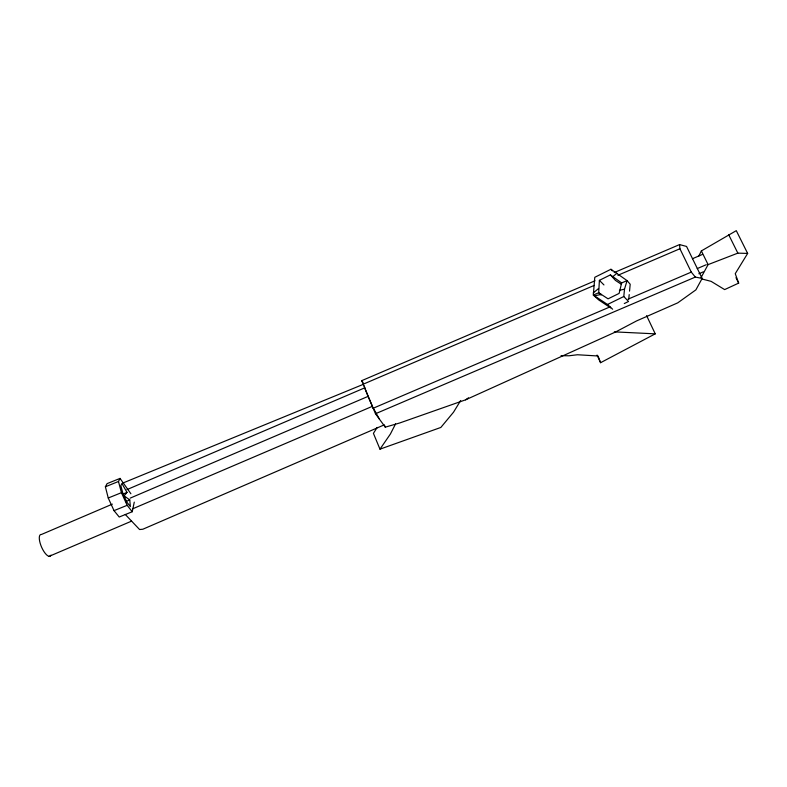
<?xml version="1.0" encoding="UTF-8"?>
<svg xmlns="http://www.w3.org/2000/svg" width="787" height="787" viewBox="0 0 787 787"><rect width="100%" height="100%" fill="white"/><g stroke="black" fill="none" stroke-linecap="round" stroke-linejoin="round"><path stroke-width="1.18" d="M610.623 307.874L598.543 299.798L593.309 295.056L594.785 277.299L610.938 269.262L627.062 280.615L630.2 284.255L629.531 291.141M601.14 295.036L598.71 292.744L599.389 280.349L610.387 274.889L621.651 282.927L627.062 280.615L624.504 289.173L623.796 296.512L628.528 301.48L624.288 303.546M621.651 282.927L619.113 293.413L608.056 298.834L598.71 292.744L593.309 295.056L607.505 304.48L612.63 309.222M628.744 299.188L629.197 294.594M130.888 493.764L120.047 478.407L107.101 483.621L105.379 486.769L108.242 498.004L114.017 510.635L119.211 517.02L132.226 511.737L134.272 502.136M698.767 256.1L701.374 250.915L736.288 230.66L747.65 253.434L735.245 273.679L738.668 283.113L724.64 289.596L711.123 281.362L701.679 278.913M105.379 486.769L118.483 481.487L120.047 478.407M395.586 423.868L390.391 434.031L379.973 449.161L373.422 433.352L377.199 427.41M701.079 277.536L708.093 264.619L737.842 253.139L747.65 253.434M614.185 272.577L679.555 244.59L686.549 246.439L702.152 278.421L695.885 289.872L677.755 302.847L636.604 320.909L615.631 331.957L465.589 399.826L399.796 422.953L385.286 427.164L375.488 413.746L361.725 380.662L595.021 280.782M460.67 400.514L453.509 412.221L440.838 427.449L379.973 449.161M127.002 492.387L124.11 495.849L129.757 499.912L130.357 506.612L126.845 502.136L122.88 493.4L120.834 485.658L121.906 483.484L127.002 492.387L122.851 494.157M593.25 292.951L598.592 288.504M612.935 276.571L616.969 273.217M465.589 399.826L468.531 397.838M597.048 355.065L600.57 362.699L655.237 333.845L646.599 315.646M607.505 304.48L623.796 296.512M383.771 425.078L142.84 529.228L139.584 529.533L125.29 514.472M372.979 408.335L610.014 306.891M628.065 299.158L691.281 272.105L695.334 277.083L702.152 278.421M362.974 384.292L594.195 285.415M617.884 275.283L679.919 248.751L679.555 244.59M126.943 489.612L364.706 387.863L364.312 385.974M112.374 504.133L41.544 534.432A11.825 4.122 66.6 0 0 41.78 547.585A11.825 4.122 66.6 0 0 50.958 555.15M130.18 498.132L368.05 396.392L364.706 387.863M692.442 258.716L702.565 254.388M125.595 501.683L129.757 499.912M132.619 508.835L372.389 406.338L368.05 396.392M697.252 268.574L706.273 264.717M698.856 273.758L703.263 271.879M375.488 413.746L695.334 277.083M49.158 556.34L131.567 521.142M122.634 483.139L362.797 384.548M114.017 510.635L127.169 505.313L132.226 511.737M108.242 498.004L121.424 492.682L118.483 481.487M594.598 295.853L601.327 294.358M619.418 290.314L624.504 289.173M614.303 331.868L655.237 333.845M561.042 355.685L569.011 355.783L577.432 354.75L598.061 355.99L600.57 362.699M621.238 284.215L615.444 280.398L610.387 274.889M599.389 280.349L603.954 284.933M610.938 269.262L612.375 270.876M361.725 380.662L363.053 382.6M379.413 419.117L372.91 407.381M728.723 234.792L737.842 253.139M735.983 277.673L738.668 283.113M701.374 250.915L708.093 264.619M679.919 248.751L691.281 272.105M121.424 492.682L127.169 505.313M384.371 424.95L385.286 427.164"/></g></svg>
